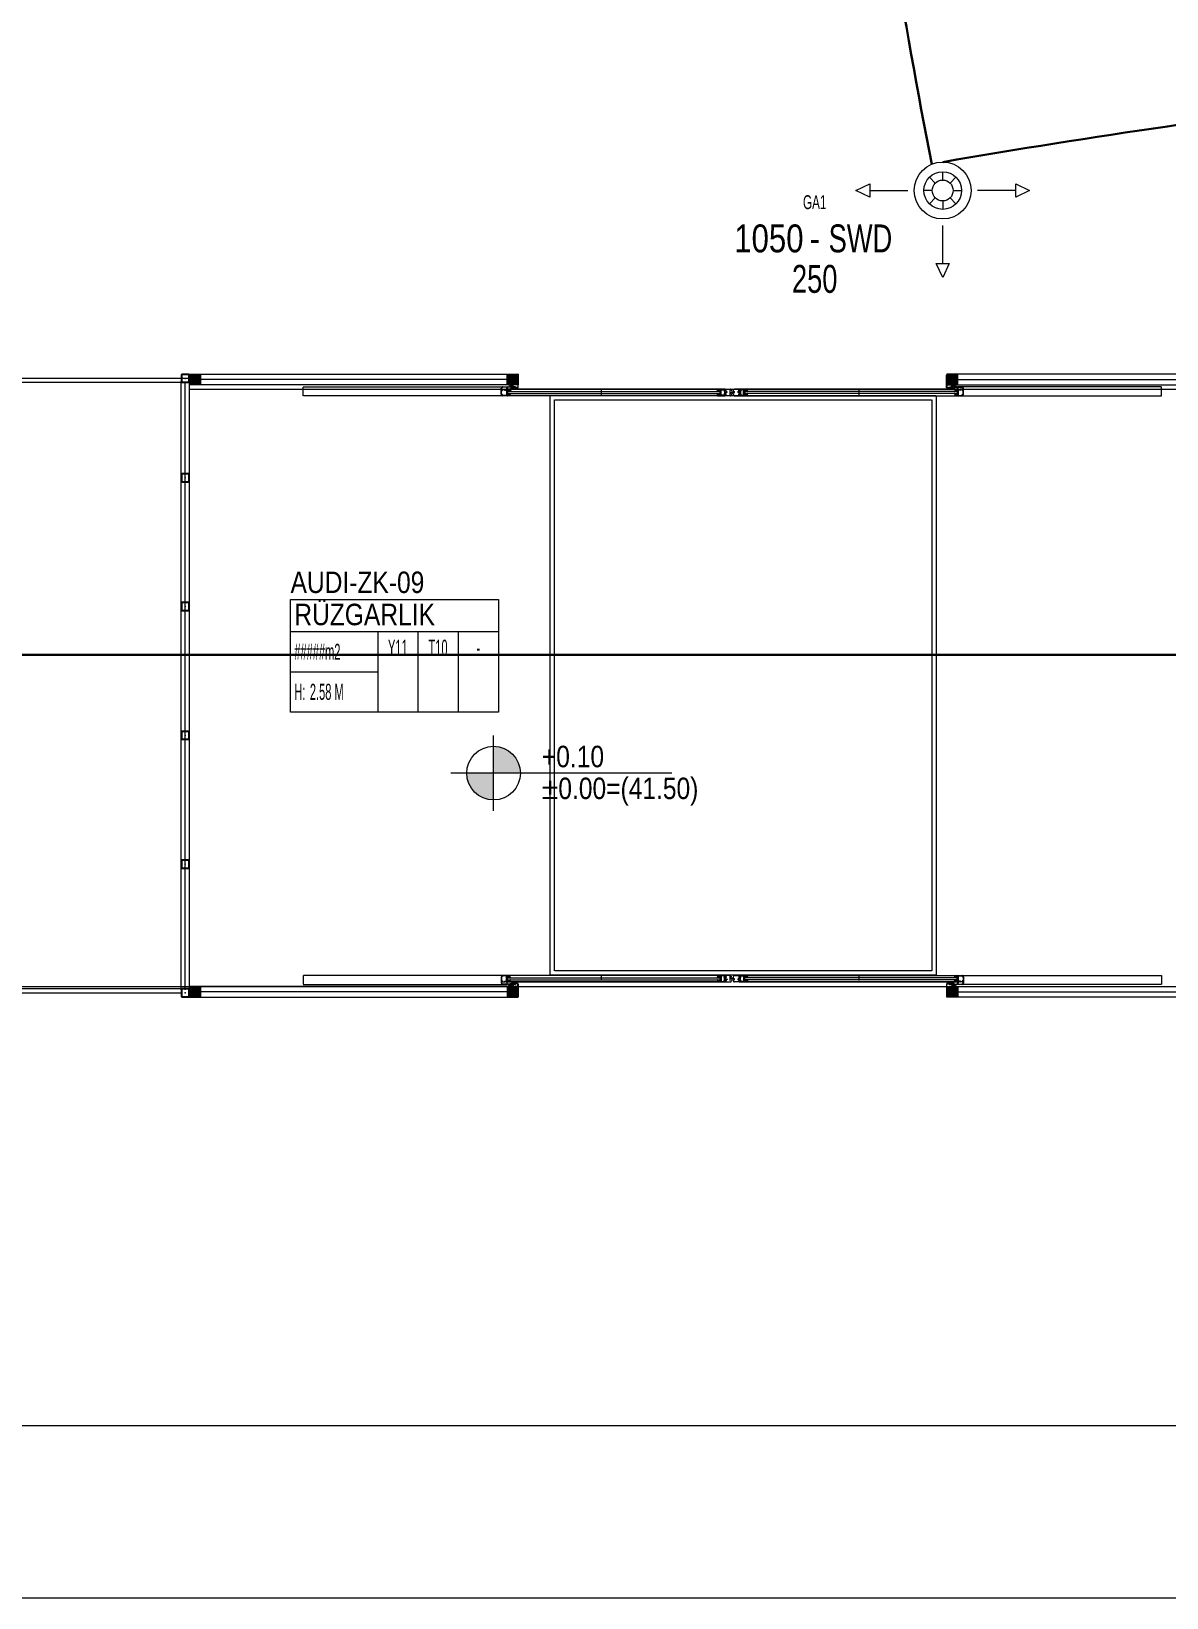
# Model space of a CAD drawing. Extents: x -1457 to 23780, y -2071 to 4205.
# Drawn here: x 3381 to 3910, y 0 to 730 of the extents above; entities that cross this region are included whole.
import ezdxf
from ezdxf.enums import TextEntityAlignment as Align

# ---------------------------------------------------------------- set-up
doc = ezdxf.new("R2010")
doc.units = 0
doc.header["$MEASUREMENT"] = 0
doc.linetypes.add('HIDDEN', pattern=[0.375, 0.25, -0.125])
doc.layers.get('0').update_dxf_attribs({"color": 9, "lineweight": 9})
for name, color, linetype, lineweight in [('-M-HV-MNF-KOD', 241, 'Continuous', 9), ('-M-HV-MNF-OLCU', 241, 'Continuous', 9), ('-M-HVAC-S-MNFTXT', 61, 'Continuous', 9), ('06D', 9, 'Continuous', 9), ('10', 9, 'Continuous', 9), ('15', 9, 'Continuous', 9), ('21', 9, 'Continuous', 9), ('32', 9, 'Continuous', 9), ('40A', 9, 'Continuous', 9), ('E-KABLO', 7, 'Continuous', 30), ('M-TEFRIS2-015', 129, 'Continuous', 9)]:
    doc.layers.add(name, color=color, linetype=linetype, lineweight=lineweight)
doc.layers.add('-M-HV-MNF-TIP', color=168, linetype='Continuous', lineweight=9, plot=False)
doc.styles.add('Arial', font='arial.ttf', dxfattribs={"height": 2.5})
doc.styles.add('DEBI-BLOCK', font='arial.ttf', dxfattribs={"width": 0.8})
doc.styles.add('MuuM_TEXT-STANDART', font='ARIALN.TTF')

# ---------------------------------------------------------------- blocks, each defined once
blk = doc.blocks.new('0_elevationtarget-p')
h = blk.add_hatch(color=256)
h.paths.add_polyline_path([(2.5, 0, 0.414214), (0, 2.5), (0, 0)])
h.paths.add_polyline_path([(0, 0), (-2.5, 0, 0.414214), (0, -2.5)])
blk.add_line((0, -3.5), (0, 3.5))
blk.add_lwpolyline([(16.6, 0), (-4, 0)])
blk.add_circle((0, 0), 2.5)
at = {"style": 'Arial'}
blk.add_attdef('BITMISKOT', text='', height=2, dxfattribs=at).set_placement((4.5, 0), align=Align.BOTTOM_LEFT)
blk.add_attdef('KABAKOT', text='', height=2, dxfattribs=at).set_placement((4.5, -0.59), align=Align.TOP_LEFT)
blk = doc.blocks.new('0_roomno2-flat-3')
at = {"layer": '21'}
blk.add_lwpolyline([(96.88, -52.5), (0, -52.5), (0, 0), (96.88, 0)], close=True, dxfattribs=at)
for points in [[(0, -15), (96.88, -15)], [(40.62, -15), (40.62, -52.5)], [(59.38, -15), (59.38, -52.5)], [(78.12, -15), (78.12, -52.5)], [(0, -33.75), (40.62, -33.75)]]:
    blk.add_lwpolyline(points, dxfattribs=at)
at = {"layer": '21', "style": 'MuuM_TEXT-STANDART', "width": 0.6}
blk.add_text('H:', height=7.5, dxfattribs=at).set_placement((1.75, -43.04), align=Align.MIDDLE_LEFT)
at = {"layer": '21', "style": 'Arial'}
blk.add_attdef('ODANO', (0, 5.85), '', height=10, dxfattribs=at)
blk.add_attdef('MEKANADI', text='', height=10, dxfattribs=at).set_placement((1.75, -15), align=Align.BOTTOM_LEFT)
at = {"layer": '21', "style": 'MuuM_TEXT-STANDART', "width": 0.6}
for tag, p in [('M2', (1.75, -24.38)), ('TEMIZTAVANYUKSEKLIGI', (9, -43.04))]:
    blk.add_attdef(tag, text='', height=7.5, dxfattribs=at).set_placement(p, align=Align.MIDDLE_LEFT)
for tag, p in [('YER01', (50, -22.5)), ('TAVAN01', (68.75, -22.5)), ('DUVAR01', (87.5, -22.5)), ('YER02', (50, -33.75)), ('TAVAN02', (68.75, -33.75)), ('DUVAR02', (87.5, -33.75)), ('YER03', (50, -45)), ('TAVAN03', (68.75, -45)), ('DUVAR03', (87.5, -45))]:
    blk.add_attdef(tag, text='', height=7.5, dxfattribs=at).set_placement(p, align=Align.MIDDLE_CENTER)
blk = doc.blocks.new('prf-10x10')
blk.add_lwpolyline([(-5, -5), (5, -5), (5, 5), (-5, 5)], close=True)
at = {"color": 255}
blk.add_solid([(-5, -5), (5, -5), (-5, 5), (5, 5)], dxfattribs=at)
at = {"layer": '10'}
blk.add_point((0, 0), dxfattribs=at)
blk = doc.blocks.new('*U50')
at = {"layer": '06D'}
blk.add_lwpolyline([(5, 0), (153.08, 0), (153.08, 5), (5, 5)], close=True, dxfattribs=at)
at = {"layer": '15'}
blk.add_lwpolyline([(153.08, 2.5), (5, 2.5)], dxfattribs=at)
at = {"layer": '10', "xscale": 0.5, "yscale": 0.5, "rotation": 270}
for p in [(2.5, 2.5), (150.58, 2.5)]:
    blk.add_blockref('prf-10x10', p, dxfattribs=at)
blk = doc.blocks.new('*U51')
at = {"layer": '06D'}
blk.add_lwpolyline([(5, 0), (153, 0), (153, 5), (5, 5)], close=True, dxfattribs=at)
at = {"layer": '15'}
blk.add_lwpolyline([(153, 2.5), (5, 2.5)], dxfattribs=at)
at = {"layer": '10', "xscale": 0.5, "yscale": 0.5, "rotation": 270}
for p in [(2.5, 2.5), (150.5, 2.5)]:
    blk.add_blockref('prf-10x10', p, dxfattribs=at)
blk = doc.blocks.new('HHIMA10-IZQUIERDA$0$JUHI08')
blk.add_lwpolyline([(27, 9.7, -0.414214), (26.8, 9.5), (26, 9.5), (26, 8.5), (27, 8.5), (26, 6), (26, 0), (23.5, -2.5), (22, -2.5), (21.5, -3), (21, -2.5), (20.5, -2.5), (20, -3), (19.5, -2.5), (19, -2.5), (18.5, -3), (18, -2.5), (17.5, -2.5), (17, -3), (16.5, -2.5), (14.3, -2.5, -0.377964), (11.7, -2.5), (7.5, -2.5), (7, -3), (6.5, -2.5), (2.5, -2.5), (0, 0), (0, 6), (-1, 8.5), (0, 8.5), (0, 9.5), (-0.8, 9.5, -0.414214), (-1, 9.7), (-1, 9.9, -0.339454), (0.1, 11.4), (7.1, 13.5, -1), (7.5, 12.1), (7.1, 12, 0.330788), (5, 9.2), (5, 7.5), (6.9, 5.6, -1), (6.2, 5), (5, 6.2), (5, 3.5), (6.9, 1.6, -1), (6.2, 1), (5, 2.2), (5, -1), (11.7, -1, 0.377964), (14.3, -1), (21, -1), (21, 2.2), (19.8, 1, -1), (19.1, 1.6), (21, 3.5), (21, 6.2), (19.8, 5, -1), (19.1, 5.6), (21, 7.5), (21, 9.2, 0.330788), (18.9, 12), (18.5, 12.1, -1), (18.9, 13.5), (25.9, 11.4, -0.339454), (27, 9.9)], format="xyb", close=True)
for points in [[(3.5, 8), (3.5, 11), (1.5, 10.5), (1.5, 8)], [(3.5, 3.8), (3.5, 6.8), (1.5, 6.8), (1.5, 3.8)], [(2.5, -0.5), (3.5, -0.5), (3.5, 2.5), (1.5, 2.5), (1.5, 0.5)], [(22.5, 11), (22.5, 8), (24.5, 8), (24.5, 10.5)], [(22.5, 6.8), (22.5, 3.8), (24.5, 3.8), (24.5, 6.8)], [(24.5, 0.5), (23.5, -0.5), (22.5, -0.5), (22.5, 2.5), (24.5, 2.5)]]:
    blk.add_lwpolyline(points, close=True)
blk = doc.blocks.new('Prf-40x40')
for points in [[(1.5, -2), (-1.5, -2, -0.414214), (-2, -1.5), (-2, 1.5, -0.414214), (-1.5, 2), (1.5, 2, -0.414214), (2, 1.5), (2, -1.5, -0.414214)], [(1.5, -1.7), (-1.5, -1.7, -0.414214), (-1.7, -1.5), (-1.7, 1.5, -0.414214), (-1.5, 1.7), (1.5, 1.7, -0.414214), (1.7, 1.5), (1.7, -1.5, -0.414214)]]:
    blk.add_lwpolyline(points, format="xyb", close=True)
blk.add_point((0, 0))
blk = doc.blocks.new('2D-NZ1-265')
for p, q in [((0, 4.87), (0, 8.77)), ((-3.44, 3.44), (-6.2, 6.2)), ((3.44, 3.44), (6.2, 6.2)), ((-4.87, 0), (-8.77, 0)), ((-3.44, -3.44), (-6.2, -6.2)), ((0, -4.87), (0, -8.77)), ((3.44, -3.44), (6.2, -6.2)), ((4.87, 0), (8.77, 0))]:
    blk.add_line(p, q)
for points in [[(-0.01, 34.02), (-3.08, 34.02), (0, 40.49), (3.08, 34.02), (0, 34.02), (0, 16.25)], [(-34.02, -0.01), (-34.02, -3.08), (-40.49, 0), (-34.02, 3.08), (-34.02, 0), (-16.25, 0)], [(0.01, -34.02), (3.08, -34.02), (0, -40.49), (-3.08, -34.02), (0, -34.02), (0, -16.25)]]:
    blk.add_lwpolyline(points)
for radius in [13.25, 8.77, 4.87]:
    blk.add_circle((0, 0), radius)
at = {"layer": '-M-HV-MNF-TIP', "style": 'DEBI-BLOCK', "width": 0.8, "flags": 9}
for tag, p in [('X', (-3.36, -0.2)), ('Y', (-0.75, -0.2)), ('BLNAME', (-0.58, 1.16)), ('Z', (2.04, -0.2)), ('DEBI', (-3.36, -1.7))]:
    blk.add_attdef(tag, p, '', height=1, dxfattribs=at)
blk.add_attdef('KOT', text='', height=1, dxfattribs=at).set_placement((-0.81, 1.16), align=Align.RIGHT)
blk = doc.blocks.new('DEBI110')
at = {"layer": '-M-HV-MNF-KOD', "style": 'Arial', "width": 0.8, "flags": 9}
blk.add_attdef('ID', text='', height=0.3, dxfattribs=at).set_placement((0, 0), align=Align.MIDDLE)
at = {"layer": '-M-HV-MNF-KOD', "color": 241, "style": 'Arial', "width": 0.8, "flags": 9}
blk.add_attdef('KOD', text='', height=1, dxfattribs=at).set_placement((-1.249, -2.817), align=Align.TOP_LEFT)
at = {"layer": '-M-HV-MNF-OLCU', "color": 241, "style": 'Arial', "width": 0.7, "flags": 8}
blk.add_attdef('OLCU', text='', height=1, dxfattribs=at).set_placement((0, -1.751), align=Align.TOP_CENTER)
at = {"layer": '-M-HV-MNF-OLCU', "color": 85, "style": 'Arial', "width": 0.7, "flags": 8}
blk.add_attdef('TEKRAR', text='', height=1, dxfattribs=at).set_placement((0, -2.911), align=Align.TOP_CENTER)
at = {"layer": '-M-HV-MNF-TIP', "style": 'DEBI-BLOCK', "width": 0.6, "flags": 8}
blk.add_attdef('GRUP', text='', height=0.5, dxfattribs=at).set_placement((0, 0.098), align=Align.BOTTOM_CENTER)
at = {"style": 'Arial', "width": 0.8, "flags": 8}
blk.add_attdef('DEBI', text='', height=1, dxfattribs=at).set_placement((-0.4, -0.3), align=Align.TOP_RIGHT)
blk.add_attdef('DUM', text='', height=1, dxfattribs=at).set_placement((0, -0.3), align=Align.TOP_CENTER)
at = {"style": 'Arial', "width": 0.7, "flags": 8}
blk.add_attdef('TIP', text='', height=1, dxfattribs=at).set_placement((0.5, -0.3), align=Align.TOP_LEFT)

msp = doc.modelspace()

# ---------------------------------------------------------------- linework, layer by layer
at = {"layer": '40A'}
for points in [[(5945, 4205), (0, 4205), (0, 0), (5945, 0)], [(5405.06, 80), (80, 80), (80, 4125), (5405.06, 4125)]]:
    msp.add_lwpolyline(points, close=True, dxfattribs=at)
at = {"layer": 'E-KABLO', "color": 6}
msp.add_line((3267.4, 439.24), (4076.82, 439.24), dxfattribs=at)
for centre, radius, start, end in [((7697.71, 1420.36), 3969.35, 184.92261, 190.93026), ((4465.42, -3149.54), 3874.9, 93.53124, 99.80557)]:
    msp.add_arc(centre, radius, start, end, dxfattribs=at)
at = {"layer": 'M-TEFRIS2-015', "linetype": 'HIDDEN', "lineweight": 0}
for p, q in [((3454.5, 562.89), (3960.41, 562.89)), ((3602.7, 561.92), (3602.7, 560.92)), ((3602.7, 561.92), (3701.72, 561.92)), ((3700.61, 562.9), (3602.94, 562.9)), ((3605.65, 563.67), (3605.54, 563.05)), ((3605.96, 563.05), (3605.87, 563.67)), ((3646.52, 560), (3646.52, 563)), ((3701.72, 561.92), (3701.72, 560.92)), ((3706.52, 560), (3706.52, 563)), ((3713.28, 561.92), (3713.28, 560.92)), ((3812.3, 561.92), (3713.28, 561.92)), ((3714.39, 562.9), (3812.06, 562.9)), ((3766.52, 560), (3766.52, 563)), ((3809.04, 563.05), (3809.13, 563.67)), ((3809.35, 563.67), (3809.46, 563.05)), ((3812.3, 561.92), (3812.3, 560.92)), ((3602.7, 560.92), (3701.72, 560.92)), ((3700.61, 559.9), (3603.79, 559.9)), ((3812.3, 560.92), (3713.28, 560.92)), ((3714.39, 559.9), (3811.21, 559.9)), ((1719.56, 284.7), (4822.79, 284.7)), ((3602.7, 287.78), (3602.7, 288.78)), ((3602.7, 288.78), (3701.72, 288.78)), ((3602.7, 287.78), (3701.72, 287.78)), ((3700.61, 286.8), (3602.94, 286.8)), ((3700.61, 289.8), (3603.79, 289.8)), ((3605.65, 286.03), (3605.54, 286.65)), ((3605.96, 286.65), (3605.87, 286.03)), ((3646.52, 287.44), (3646.52, 290)), ((3701.72, 287.78), (3701.72, 288.78)), ((3706.52, 287.44), (3706.52, 290)), ((3713.28, 287.78), (3713.28, 288.78)), ((3812.3, 288.78), (3713.28, 288.78)), ((3812.3, 287.78), (3713.28, 287.78)), ((3714.39, 289.8), (3811.21, 289.8)), ((3714.39, 286.8), (3812.06, 286.8)), ((3766.52, 287.44), (3766.52, 290)), ((3809.04, 286.65), (3809.13, 286.03)), ((3809.35, 286.03), (3809.46, 286.65)), ((3812.3, 287.78), (3812.3, 288.78))]:
    msp.add_line(p, q, dxfattribs=at)
at = {"layer": 'M-TEFRIS2-015', "linetype": 'HIDDEN', "lineweight": 0, "const_width": 0.04}
msp.add_lwpolyline([(3364.5, 343), (3319.5, 343), (3319.5, 279.7), (3454.5, 279.7), (3454.5, 570), (3319.5, 570), (3319.5, 570), (3319.5, 427), (3319.5, 427), (3364.5, 427)], close=True, dxfattribs=at)
at = {"layer": 'M-TEFRIS2-015', "linetype": 'HIDDEN', "lineweight": 0, "flags": 128}
for points in [[(3605.95, 563.65), (3605.95, 563.5), (3607.4, 563.5, 0.414214), (3607.7, 563.8), (3607.7, 564.7), (3607.65, 564.75), (3607.7, 564.8), (3607.7, 567.65), (3607.65, 567.7), (3607.7, 567.75), (3607.7, 569.5), (3607.62, 569.83, 0.344151), (3607.52, 569.9), (3607.5, 569.9), (3607.5, 563.8, -0.414214), (3607.4, 563.7), (3606.4, 563.7), (3606.4, 563.9, 0.414214), (3606.3, 564), (3605.3, 564), (3605.3, 565), (3605.1, 565), (3605.1, 564.9), (3603.4, 564.9), (3603.4, 565), (3603.2, 565), (3603.2, 564.7), (3603.65, 564.7), (3603.7, 564.75), (3603.75, 564.7), (3605.1, 564.7), (3605.1, 563.65), (3604.2, 563.65), (3604.2, 563.5), (3605.55, 563.5), (3605.55, 563.65), (3605.3, 563.65), (3605.3, 563.78), (3606.2, 563.78), (3606.2, 563.65)], [(3809.05, 563.65), (3809.05, 563.5), (3807.6, 563.5, -0.414214), (3807.3, 563.8), (3807.3, 564.7), (3807.35, 564.75), (3807.3, 564.8), (3807.3, 567.65), (3807.35, 567.7), (3807.3, 567.75), (3807.3, 569.5), (3807.38, 569.83, -0.344151), (3807.48, 569.9), (3807.5, 569.9), (3807.5, 563.8, 0.414214), (3807.6, 563.7), (3808.6, 563.7), (3808.6, 563.9, -0.414214), (3808.7, 564), (3809.7, 564), (3809.7, 565), (3809.9, 565), (3809.9, 564.9), (3811.6, 564.9), (3811.6, 565), (3811.8, 565), (3811.8, 564.7), (3811.35, 564.7), (3811.3, 564.75), (3811.25, 564.7), (3809.9, 564.7), (3809.9, 563.65), (3810.8, 563.65), (3810.8, 563.5), (3809.45, 563.5), (3809.45, 563.65), (3809.7, 563.65), (3809.7, 563.78), (3808.8, 563.78), (3808.8, 563.65)]]:
    msp.add_lwpolyline(points, format="xyb", close=True, dxfattribs=at)
at = {"layer": 'M-TEFRIS2-015', "linetype": 'HIDDEN', "lineweight": 0}
for points in [[(3454.2, 568), (3319.8, 568)], [(3451, 566), (3323, 566)], [(3450.5, 283.2), (3450.5, 566.5)], [(3452.5, 283.2), (3452.5, 566.5)], [(3454.5, 283.2), (3454.5, 566.5)], [(3600.39, 559.9), (3507.5, 559.9), (3507.5, 564), (3600.39, 564)], [(3814.61, 559.9), (3907.5, 559.9), (3907.5, 564), (3814.61, 564)], [(3600.39, 289.8), (3507.5, 289.8), (3507.5, 285.7), (3600.39, 285.7)], [(3814.61, 289.8), (3907.5, 289.8), (3907.5, 285.7), (3814.61, 285.7)], [(3323, 283.7), (3451, 283.7)], [(3323.5, 281.7), (3451, 281.7)]]:
    msp.add_lwpolyline(points, dxfattribs=at)
for points in [[(3603.79, 560.1), (3603.79, 559.9), (3600.39, 559.9, -0.414214), (3599.79, 560.5), (3599.79, 561.35), (3599.84, 561.4), (3599.79, 561.45), (3599.79, 562.45), (3599.84, 562.5), (3599.79, 562.55), (3599.79, 563.4, -0.414214), (3600.39, 564), (3602.31, 564, -1), (3602.31, 563.85), (3600.39, 563.85, 0.085164), (3600.24, 563.83), (3600.24, 563.6, -1), (3600.14, 563.6), (3600.14, 563.73, 0.63755), (3600.1, 563.75, 0.221337), (3599.94, 563.4), (3599.94, 563, 1), (3600.14, 563), (3600.14, 563.05, -1), (3600.24, 563.05), (3600.24, 563, 0.414214), (3600.34, 562.9), (3601.54, 562.9, -1), (3601.54, 562.8), (3601.44, 562.8, 1), (3601.44, 562.7), (3601.78, 562.7), (3601.81, 562.67), (3601.84, 562.7), (3602.19, 562.7, 1), (3602.19, 562.8), (3602.09, 562.8, -1), (3602.09, 562.9), (3603.79, 562.9), (3603.79, 562.7, -0.414214), (3603.69, 562.6), (3603.59, 562.6), (3603.59, 562.7, 0.414214), (3603.54, 562.75), (3603.09, 562.75), (3603.09, 562.7, -0.414214), (3602.99, 562.6), (3602.89, 562.6), (3602.89, 562.7, 0.414214), (3602.84, 562.75), (3602.44, 562.75, 0.414214), (3602.39, 562.7), (3602.39, 560.1, 0.414214), (3602.44, 560.05), (3602.84, 560.05, 0.414214), (3602.89, 560.1), (3602.89, 560.2), (3602.99, 560.2, -0.414214), (3603.09, 560.1), (3603.09, 560.05), (3603.54, 560.05, 0.414214), (3603.59, 560.1), (3603.59, 560.2), (3603.69, 560.2, -0.414214)], [(3600.06, 560.19, -0.196262), (3599.94, 560.5), (3599.94, 562.65, -0.414214), (3600.04, 562.75), (3600.14, 562.75, -0.414214), (3600.24, 562.65), (3600.24, 562.4), (3600.39, 562.4), (3600.39, 562.65, -0.414214), (3600.49, 562.75), (3601.19, 562.75, -0.414214), (3601.24, 562.7), (3601.24, 562.6, 0.414214), (3601.29, 562.55), (3602.14, 562.55, -0.414214), (3602.24, 562.45), (3602.24, 560.15, -0.414214), (3602.14, 560.05), (3600.49, 560.05, -0.414214), (3600.39, 560.15), (3600.39, 560.4), (3600.24, 560.4), (3600.24, 560.26, -0.671875)], [(3602.89, 563.99), (3604.81, 563.99, -1), (3604.81, 563.84), (3602.89, 563.84), (3602.74, 563.81), (3602.74, 563.59, -1), (3602.64, 563.59), (3602.64, 563.71, 0.63755), (3602.6, 563.73), (3602.44, 563.39), (3602.44, 562.99, 1), (3602.64, 562.99), (3602.64, 563.04, -1), (3602.74, 563.04), (3602.74, 562.99, 0.414214), (3602.84, 562.89), (3604.04, 562.89, -1), (3604.04, 562.79), (3603.94, 562.79, 1), (3603.94, 562.69), (3604.28, 562.69), (3604.31, 562.66), (3604.34, 562.69), (3604.69, 562.69, 1), (3604.69, 562.79), (3604.59, 562.79, -1), (3604.59, 562.89), (3706.52, 562.89, -0.365977), (3707.11, 562.39), (3707.04, 562.39), (3707.04, 562), (3707.5, 561.65), (3707.5, 561.6), (3707.48, 561.56), (3707.42, 561.51, -0.068877), (3706.96, 561.38, -0.025103), (3706.68, 561.35, 0.44249), (3706.58, 561.17), (3706.59, 561.11), (3706.74, 560.92), (3706.95, 560.82), (3707.08, 560.8), (3707.08, 560.64), (3707.04, 560.42), (3707.04, 560.39), (3707.11, 560.39, -0.365977), (3706.52, 559.89), (3602.89, 559.89, -0.414214), (3602.29, 560.49), (3602.29, 561.34), (3602.34, 561.39), (3602.29, 561.44), (3602.29, 562.44), (3602.34, 562.49), (3602.29, 562.54), (3602.29, 563.39, -0.414214), (3602.89, 563.99)], [(3701.96, 560.05), (3701.56, 560.05, -0.414214), (3701.51, 560.1), (3701.51, 560.2), (3701.41, 560.2, 0.414214), (3701.31, 560.1), (3701.31, 560.05), (3700.86, 560.05, -0.414214), (3700.81, 560.1), (3700.81, 560.2), (3700.71, 560.2, 0.414214), (3700.61, 560.1), (3700.61, 559.9), (3704.02, 559.9, 0.365977), (3704.61, 560.4), (3704.21, 560.4), (3704.21, 560.68, 0.414214), (3704.16, 560.73), (3704.11, 560.73, 0.414214), (3704.06, 560.68), (3704.06, 560.55), (3703.76, 560.55), (3703.76, 560.85, 0.414214), (3703.71, 560.9), (3703.66, 560.9, 0.414214), (3703.61, 560.85), (3703.61, 560.71), (3703.64, 560.68), (3703.61, 560.65), (3703.61, 560.5, 0.414214), (3703.71, 560.4), (3704.01, 560.4, -0.414214), (3704.06, 560.35, 0.414214), (3704.16, 560.25), (3704.2, 560.25, -0.760399), (3704.23, 560.16, -0.136106), (3704.02, 560.1), (3702.36, 560.1, -0.414214), (3702.26, 560.2), (3702.26, 562.6, -0.414214), (3702.36, 562.7), (3704.02, 562.7, -0.136106), (3704.23, 562.64, -0.760399), (3704.2, 562.55), (3704.16, 562.55, 0.414214), (3704.06, 562.45, -0.414214), (3704.01, 562.4), (3703.71, 562.4, 0.414214), (3703.61, 562.3), (3703.61, 561.95, 0.414214), (3703.66, 561.9), (3703.71, 561.9, 0.414214), (3703.76, 561.95), (3703.76, 562.25), (3704.06, 562.25), (3704.06, 562.13, 0.414214), (3704.11, 562.08), (3704.16, 562.08, 0.414214), (3704.21, 562.13), (3704.21, 562.4), (3704.61, 562.4, 0.365977), (3704.02, 562.9), (3700.61, 562.9), (3700.61, 562.7, 0.414214), (3700.71, 562.6), (3700.81, 562.6), (3700.81, 562.7, -0.414214), (3700.86, 562.75), (3701.31, 562.75), (3701.31, 562.7, 0.414214), (3701.41, 562.6), (3701.51, 562.6), (3701.51, 562.7, -0.414214), (3701.56, 562.75), (3701.96, 562.75, -0.414214), (3702.01, 562.7), (3702.01, 560.1, -0.414214)], [(3708.48, 562.89, 0.365977), (3707.89, 562.39), (3707.96, 562.36), (3707.92, 562.14), (3707.92, 561.98), (3708.2, 561.9), (3708.26, 561.86), (3708.41, 561.67, -0.207783), (3708.38, 561.45, -0.31764), (3708.32, 561.43), (3708.04, 561.4), (3707.72, 561.32), (3707.58, 561.26), (3707.52, 561.22), (3707.5, 561.18), (3707.5, 561.13), (3707.96, 560.77), (3707.96, 560.42), (3707.89, 560.39, 0.365977), (3708.48, 559.89), (3812.11, 559.89, 0.414214), (3812.71, 560.49), (3812.71, 561.34), (3812.66, 561.39), (3812.71, 561.44), (3812.71, 562.44), (3812.66, 562.49), (3812.71, 562.54), (3812.71, 563.39, 0.414214), (3812.11, 563.99), (3810.19, 563.99, 1), (3810.19, 563.84), (3812.11, 563.84), (3812.26, 563.81), (3812.26, 563.59, 1), (3812.36, 563.59), (3812.36, 563.71, -0.63755), (3812.4, 563.73, -0.465478), (3812.4, 563.73, -0.221337), (3812.56, 563.39), (3812.56, 562.99, -1), (3812.36, 562.99), (3812.36, 563.04, 1), (3812.26, 563.04), (3812.26, 562.99, -0.414214), (3812.16, 562.89), (3708.48, 562.89)], [(3713.04, 560.05), (3713.44, 560.05, 0.414214), (3713.49, 560.1), (3713.49, 560.2), (3713.59, 560.2, -0.414214), (3713.69, 560.1), (3713.69, 560.05), (3714.14, 560.05, 0.414214), (3714.19, 560.1), (3714.19, 560.2), (3714.29, 560.2, -0.414214), (3714.39, 560.1), (3714.39, 559.9), (3710.98, 559.9, -0.365977), (3710.39, 560.4), (3710.79, 560.4), (3710.79, 560.68, -0.414214), (3710.84, 560.73), (3710.89, 560.73, -0.414214), (3710.94, 560.68), (3710.94, 560.55), (3711.24, 560.55), (3711.24, 560.85, -0.414214), (3711.29, 560.9), (3711.34, 560.9, -0.414214), (3711.39, 560.85), (3711.39, 560.71), (3711.36, 560.68), (3711.39, 560.65), (3711.39, 560.5, -0.414214), (3711.29, 560.4), (3710.99, 560.4, 0.414214), (3710.94, 560.35, -0.414214), (3710.84, 560.25), (3710.8, 560.25, 0.760399), (3710.77, 560.16, 0.136106), (3710.98, 560.1), (3712.64, 560.1, 0.414214), (3712.74, 560.2), (3712.74, 562.6, 0.414214), (3712.64, 562.7), (3710.98, 562.7, 0.136106), (3710.77, 562.64, 0.760399), (3710.8, 562.55), (3710.84, 562.55, -0.414214), (3710.94, 562.45, 0.414214), (3710.99, 562.4), (3711.29, 562.4, -0.414214), (3711.39, 562.3), (3711.39, 561.95, -0.414214), (3711.34, 561.9), (3711.29, 561.9, -0.414214), (3711.24, 561.95), (3711.24, 562.25), (3710.94, 562.25), (3710.94, 562.13, -0.414214), (3710.89, 562.08), (3710.84, 562.08, -0.414214), (3710.79, 562.13), (3710.79, 562.4), (3710.39, 562.4, -0.365977), (3710.98, 562.9), (3714.39, 562.9), (3714.39, 562.7, -0.414214), (3714.29, 562.6), (3714.19, 562.6), (3714.19, 562.7, 0.414214), (3714.14, 562.75), (3713.69, 562.75), (3713.69, 562.7, -0.414214), (3713.59, 562.6), (3713.49, 562.6), (3713.49, 562.7, 0.414214), (3713.44, 562.75), (3713.04, 562.75, 0.414214), (3712.99, 562.7), (3712.99, 560.1, 0.414214)], [(3811.21, 560.1), (3811.21, 559.9), (3814.61, 559.9, 0.414214), (3815.21, 560.5), (3815.21, 561.35), (3815.16, 561.4), (3815.21, 561.45), (3815.21, 562.45), (3815.16, 562.5), (3815.21, 562.55), (3815.21, 563.4, 0.414214), (3814.61, 564), (3812.69, 564, 1), (3812.69, 563.85), (3814.61, 563.85, -0.085164), (3814.76, 563.83), (3814.76, 563.6, 1), (3814.86, 563.6), (3814.86, 563.73, -0.63755), (3814.9, 563.75, -0.221337), (3815.06, 563.4), (3815.06, 563, -1), (3814.86, 563), (3814.86, 563.05, 1), (3814.76, 563.05), (3814.76, 563, -0.414214), (3814.66, 562.9), (3813.46, 562.9, 1), (3813.46, 562.8), (3813.56, 562.8, -1), (3813.56, 562.7), (3813.22, 562.7), (3813.19, 562.67), (3813.16, 562.7), (3812.81, 562.7, -1), (3812.81, 562.8), (3812.91, 562.8, 1), (3812.91, 562.9), (3811.21, 562.9), (3811.21, 562.7, 0.414214), (3811.31, 562.6), (3811.41, 562.6), (3811.41, 562.7, -0.414214), (3811.46, 562.75), (3811.91, 562.75), (3811.91, 562.7, 0.414214), (3812.01, 562.6), (3812.11, 562.6), (3812.11, 562.7, -0.414214), (3812.16, 562.75), (3812.56, 562.75, -0.414214), (3812.61, 562.7), (3812.61, 560.1, -0.414214), (3812.56, 560.05), (3812.16, 560.05, -0.414214), (3812.11, 560.1), (3812.11, 560.2), (3812.01, 560.2, 0.414214), (3811.91, 560.1), (3811.91, 560.05), (3811.46, 560.05, -0.414214), (3811.41, 560.1), (3811.41, 560.2), (3811.31, 560.2, 0.414214)], [(3814.94, 560.19, 0.196262), (3815.06, 560.5), (3815.06, 562.65, 0.414214), (3814.96, 562.75), (3814.86, 562.75, 0.414214), (3814.76, 562.65), (3814.76, 562.4), (3814.61, 562.4), (3814.61, 562.65, 0.414214), (3814.51, 562.75), (3813.81, 562.75, 0.414214), (3813.76, 562.7), (3813.76, 562.6, -0.414214), (3813.71, 562.55), (3812.86, 562.55, 0.414214), (3812.76, 562.45), (3812.76, 560.15, 0.414214), (3812.86, 560.05), (3814.51, 560.05, 0.414214), (3814.61, 560.15), (3814.61, 560.4), (3814.76, 560.4), (3814.76, 560.26, 0.671875)], [(3603.79, 289.6), (3603.79, 289.8), (3600.39, 289.8, 0.414214), (3599.79, 289.2), (3599.79, 288.35), (3599.84, 288.3), (3599.79, 288.25), (3599.79, 287.25), (3599.84, 287.2), (3599.79, 287.15), (3599.79, 286.3, 0.414214), (3600.39, 285.7), (3602.31, 285.7, 1), (3602.31, 285.85), (3600.39, 285.85, -0.085164), (3600.24, 285.87), (3600.24, 286.1, 1), (3600.14, 286.1), (3600.14, 285.97, -0.63755), (3600.1, 285.95, -0.221337), (3599.94, 286.3), (3599.94, 286.7, -1), (3600.14, 286.7), (3600.14, 286.65, 1), (3600.24, 286.65), (3600.24, 286.7, -0.414214), (3600.34, 286.8), (3601.54, 286.8, 1), (3601.54, 286.9), (3601.44, 286.9, -1), (3601.44, 287), (3601.78, 287), (3601.81, 287.03), (3601.84, 287), (3602.19, 287, -1), (3602.19, 286.9), (3602.09, 286.9, 1), (3602.09, 286.8), (3603.79, 286.8), (3603.79, 287, 0.414214), (3603.69, 287.1), (3603.59, 287.1), (3603.59, 287, -0.414214), (3603.54, 286.95), (3603.09, 286.95), (3603.09, 287, 0.414214), (3602.99, 287.1), (3602.89, 287.1), (3602.89, 287, -0.414214), (3602.84, 286.95), (3602.44, 286.95, -0.414214), (3602.39, 287), (3602.39, 289.6, -0.414214), (3602.44, 289.65), (3602.84, 289.65, -0.414214), (3602.89, 289.6), (3602.89, 289.5), (3602.99, 289.5, 0.414214), (3603.09, 289.6), (3603.09, 289.65), (3603.54, 289.65, -0.414214), (3603.59, 289.6), (3603.59, 289.5), (3603.69, 289.5, 0.414214)], [(3600.06, 289.51, 0.196262), (3599.94, 289.2), (3599.94, 287.05, 0.414214), (3600.04, 286.95), (3600.14, 286.95, 0.414214), (3600.24, 287.05), (3600.24, 287.3), (3600.39, 287.3), (3600.39, 287.05, 0.414214), (3600.49, 286.95), (3601.19, 286.95, 0.414214), (3601.24, 287), (3601.24, 287.1, -0.414214), (3601.29, 287.15), (3602.14, 287.15, 0.414214), (3602.24, 287.25), (3602.24, 289.55, 0.414214), (3602.14, 289.65), (3600.49, 289.65, 0.414214), (3600.39, 289.55), (3600.39, 289.3), (3600.24, 289.3), (3600.24, 289.44, 0.671875)], [(3602.89, 285.71), (3604.81, 285.71, 1), (3604.81, 285.86), (3602.89, 285.86), (3602.74, 285.89), (3602.74, 286.11, 1), (3602.64, 286.11), (3602.64, 285.99, -0.63755), (3602.6, 285.97), (3602.44, 286.31), (3602.44, 286.71, -1), (3602.64, 286.71), (3602.64, 286.66, 1), (3602.74, 286.66), (3602.74, 286.71, -0.414214), (3602.84, 286.81), (3604.04, 286.81, 1), (3604.04, 286.91), (3603.94, 286.91, -1), (3603.94, 287.01), (3604.28, 287.01), (3604.31, 287.04), (3604.34, 287.01), (3604.69, 287.01, -1), (3604.69, 286.91), (3604.59, 286.91, 1), (3604.59, 286.81), (3706.52, 286.81, 0.365977), (3707.11, 287.31), (3707.04, 287.31), (3707.04, 287.7), (3707.5, 288.05), (3707.5, 288.1), (3707.48, 288.14), (3707.42, 288.19, 0.068877), (3706.96, 288.32, 0.025103), (3706.68, 288.35, -0.44249), (3706.58, 288.53), (3706.59, 288.59), (3706.74, 288.78), (3706.95, 288.88), (3707.08, 288.9), (3707.08, 289.06), (3707.04, 289.28), (3707.04, 289.31), (3707.11, 289.31, 0.365977), (3706.52, 289.81), (3602.89, 289.81, 0.414214), (3602.29, 289.21), (3602.29, 288.36), (3602.34, 288.31), (3602.29, 288.26), (3602.29, 287.26), (3602.34, 287.21), (3602.29, 287.16), (3602.29, 286.31, 0.414214), (3602.89, 285.71)], [(3605.95, 286.05), (3605.95, 286.2), (3607.4, 286.2, -0.414214), (3607.7, 285.9), (3607.7, 285), (3607.65, 284.95), (3607.7, 284.9), (3607.7, 282.05), (3607.65, 282), (3607.7, 281.95), (3607.7, 280.2), (3607.62, 279.87, -0.344151), (3607.52, 279.8), (3607.5, 279.8), (3607.5, 285.9, 0.414214), (3607.4, 286), (3606.4, 286), (3606.4, 285.8, -0.414214), (3606.3, 285.7), (3605.3, 285.7), (3605.3, 284.7), (3605.1, 284.7), (3605.1, 284.8), (3603.4, 284.8), (3603.4, 284.7), (3603.2, 284.7), (3603.2, 285), (3603.65, 285), (3603.7, 284.95), (3603.75, 285), (3605.1, 285), (3605.1, 286.05), (3604.2, 286.05), (3604.2, 286.2), (3605.55, 286.2), (3605.55, 286.05), (3605.3, 286.05), (3605.3, 285.92), (3606.2, 285.92), (3606.2, 286.05)], [(3701.96, 289.65), (3701.56, 289.65, 0.414214), (3701.51, 289.6), (3701.51, 289.5), (3701.41, 289.5, -0.414214), (3701.31, 289.6), (3701.31, 289.65), (3700.86, 289.65, 0.414214), (3700.81, 289.6), (3700.81, 289.5), (3700.71, 289.5, -0.414214), (3700.61, 289.6), (3700.61, 289.8), (3704.02, 289.8, -0.365977), (3704.61, 289.3), (3704.21, 289.3), (3704.21, 289.02, -0.414214), (3704.16, 288.97), (3704.11, 288.97, -0.414214), (3704.06, 289.02), (3704.06, 289.15), (3703.76, 289.15), (3703.76, 288.85, -0.414214), (3703.71, 288.8), (3703.66, 288.8, -0.414214), (3703.61, 288.85), (3703.61, 288.99), (3703.64, 289.02), (3703.61, 289.05), (3703.61, 289.2, -0.414214), (3703.71, 289.3), (3704.01, 289.3, 0.414214), (3704.06, 289.35, -0.414214), (3704.16, 289.45), (3704.2, 289.45, 0.760399), (3704.23, 289.54, 0.136106), (3704.02, 289.6), (3702.36, 289.6, 0.414214), (3702.26, 289.5), (3702.26, 287.1, 0.414214), (3702.36, 287), (3704.02, 287, 0.136106), (3704.23, 287.06, 0.760399), (3704.2, 287.15), (3704.16, 287.15, -0.414214), (3704.06, 287.25, 0.414214), (3704.01, 287.3), (3703.71, 287.3, -0.414214), (3703.61, 287.4), (3703.61, 287.75, -0.414214), (3703.66, 287.8), (3703.71, 287.8, -0.414214), (3703.76, 287.75), (3703.76, 287.45), (3704.06, 287.45), (3704.06, 287.57, -0.414214), (3704.11, 287.62), (3704.16, 287.62, -0.414214), (3704.21, 287.57), (3704.21, 287.3), (3704.61, 287.3, -0.365977), (3704.02, 286.8), (3700.61, 286.8), (3700.61, 287, -0.414214), (3700.71, 287.1), (3700.81, 287.1), (3700.81, 287, 0.414214), (3700.86, 286.95), (3701.31, 286.95), (3701.31, 287, -0.414214), (3701.41, 287.1), (3701.51, 287.1), (3701.51, 287, 0.414214), (3701.56, 286.95), (3701.96, 286.95, 0.414214), (3702.01, 287), (3702.01, 289.6, 0.414214)], [(3708.48, 286.81, -0.365977), (3707.89, 287.31), (3707.96, 287.34), (3707.92, 287.56), (3707.92, 287.72), (3708.2, 287.8), (3708.26, 287.84), (3708.41, 288.03, 0.207783), (3708.38, 288.25, 0.31764), (3708.32, 288.27), (3708.04, 288.3), (3707.72, 288.38), (3707.58, 288.44), (3707.52, 288.48), (3707.5, 288.52), (3707.5, 288.57), (3707.96, 288.93), (3707.96, 289.28), (3707.89, 289.31, -0.365977), (3708.48, 289.81), (3812.11, 289.81, -0.414214), (3812.71, 289.21), (3812.71, 288.36), (3812.66, 288.31), (3812.71, 288.26), (3812.71, 287.26), (3812.66, 287.21), (3812.71, 287.16), (3812.71, 286.31, -0.414214), (3812.11, 285.71), (3810.19, 285.71, -1), (3810.19, 285.86), (3812.11, 285.86), (3812.26, 285.89), (3812.26, 286.11, -1), (3812.36, 286.11), (3812.36, 285.99, 0.63755), (3812.4, 285.97, 0.465478), (3812.4, 285.97, 0.221337), (3812.56, 286.31), (3812.56, 286.71, 1), (3812.36, 286.71), (3812.36, 286.66, -1), (3812.26, 286.66), (3812.26, 286.71, 0.414214), (3812.16, 286.81), (3708.48, 286.81)], [(3713.04, 289.65), (3713.44, 289.65, -0.414214), (3713.49, 289.6), (3713.49, 289.5), (3713.59, 289.5, 0.414214), (3713.69, 289.6), (3713.69, 289.65), (3714.14, 289.65, -0.414214), (3714.19, 289.6), (3714.19, 289.5), (3714.29, 289.5, 0.414214), (3714.39, 289.6), (3714.39, 289.8), (3710.98, 289.8, 0.365977), (3710.39, 289.3), (3710.79, 289.3), (3710.79, 289.02, 0.414214), (3710.84, 288.97), (3710.89, 288.97, 0.414214), (3710.94, 289.02), (3710.94, 289.15), (3711.24, 289.15), (3711.24, 288.85, 0.414214), (3711.29, 288.8), (3711.34, 288.8, 0.414214), (3711.39, 288.85), (3711.39, 288.99), (3711.36, 289.02), (3711.39, 289.05), (3711.39, 289.2, 0.414214), (3711.29, 289.3), (3710.99, 289.3, -0.414214), (3710.94, 289.35, 0.414214), (3710.84, 289.45), (3710.8, 289.45, -0.760399), (3710.77, 289.54, -0.136106), (3710.98, 289.6), (3712.64, 289.6, -0.414214), (3712.74, 289.5), (3712.74, 287.1, -0.414214), (3712.64, 287), (3710.98, 287, -0.136106), (3710.77, 287.06, -0.760399), (3710.8, 287.15), (3710.84, 287.15, 0.414214), (3710.94, 287.25, -0.414214), (3710.99, 287.3), (3711.29, 287.3, 0.414214), (3711.39, 287.4), (3711.39, 287.75, 0.414214), (3711.34, 287.8), (3711.29, 287.8, 0.414214), (3711.24, 287.75), (3711.24, 287.45), (3710.94, 287.45), (3710.94, 287.57, 0.414214), (3710.89, 287.62), (3710.84, 287.62, 0.414214), (3710.79, 287.57), (3710.79, 287.3), (3710.39, 287.3, 0.365977), (3710.98, 286.8), (3714.39, 286.8), (3714.39, 287, 0.414214), (3714.29, 287.1), (3714.19, 287.1), (3714.19, 287, -0.414214), (3714.14, 286.95), (3713.69, 286.95), (3713.69, 287, 0.414214), (3713.59, 287.1), (3713.49, 287.1), (3713.49, 287, -0.414214), (3713.44, 286.95), (3713.04, 286.95, -0.414214), (3712.99, 287), (3712.99, 289.6, -0.414214)], [(3809.05, 286.05), (3809.05, 286.2), (3807.6, 286.2, 0.414214), (3807.3, 285.9), (3807.3, 285), (3807.35, 284.95), (3807.3, 284.9), (3807.3, 282.05), (3807.35, 282), (3807.3, 281.95), (3807.3, 280.2), (3807.38, 279.87, 0.344151), (3807.48, 279.8), (3807.5, 279.8), (3807.5, 285.9, -0.414214), (3807.6, 286), (3808.6, 286), (3808.6, 285.8, 0.414214), (3808.7, 285.7), (3809.7, 285.7), (3809.7, 284.7), (3809.9, 284.7), (3809.9, 284.8), (3811.6, 284.8), (3811.6, 284.7), (3811.8, 284.7), (3811.8, 285), (3811.35, 285), (3811.3, 284.95), (3811.25, 285), (3809.9, 285), (3809.9, 286.05), (3810.8, 286.05), (3810.8, 286.2), (3809.45, 286.2), (3809.45, 286.05), (3809.7, 286.05), (3809.7, 285.92), (3808.8, 285.92), (3808.8, 286.05)], [(3811.21, 289.6), (3811.21, 289.8), (3814.61, 289.8, -0.414214), (3815.21, 289.2), (3815.21, 288.35), (3815.16, 288.3), (3815.21, 288.25), (3815.21, 287.25), (3815.16, 287.2), (3815.21, 287.15), (3815.21, 286.3, -0.414214), (3814.61, 285.7), (3812.69, 285.7, -1), (3812.69, 285.85), (3814.61, 285.85, 0.085164), (3814.76, 285.87), (3814.76, 286.1, -1), (3814.86, 286.1), (3814.86, 285.97, 0.63755), (3814.9, 285.95, 0.221337), (3815.06, 286.3), (3815.06, 286.7, 1), (3814.86, 286.7), (3814.86, 286.65, -1), (3814.76, 286.65), (3814.76, 286.7, 0.414214), (3814.66, 286.8), (3813.46, 286.8, -1), (3813.46, 286.9), (3813.56, 286.9, 1), (3813.56, 287), (3813.22, 287), (3813.19, 287.03), (3813.16, 287), (3812.81, 287, 1), (3812.81, 286.9), (3812.91, 286.9, -1), (3812.91, 286.8), (3811.21, 286.8), (3811.21, 287, -0.414214), (3811.31, 287.1), (3811.41, 287.1), (3811.41, 287, 0.414214), (3811.46, 286.95), (3811.91, 286.95), (3811.91, 287, -0.414214), (3812.01, 287.1), (3812.11, 287.1), (3812.11, 287, 0.414214), (3812.16, 286.95), (3812.56, 286.95, 0.414214), (3812.61, 287), (3812.61, 289.6, 0.414214), (3812.56, 289.65), (3812.16, 289.65, 0.414214), (3812.11, 289.6), (3812.11, 289.5), (3812.01, 289.5, -0.414214), (3811.91, 289.6), (3811.91, 289.65), (3811.46, 289.65, 0.414214), (3811.41, 289.6), (3811.41, 289.5), (3811.31, 289.5, -0.414214)], [(3814.94, 289.51, -0.196262), (3815.06, 289.2), (3815.06, 287.05, -0.414214), (3814.96, 286.95), (3814.86, 286.95, -0.414214), (3814.76, 287.05), (3814.76, 287.3), (3814.61, 287.3), (3814.61, 287.05, -0.414214), (3814.51, 286.95), (3813.81, 286.95, -0.414214), (3813.76, 287), (3813.76, 287.1, 0.414214), (3813.71, 287.15), (3812.86, 287.15, -0.414214), (3812.76, 287.25), (3812.76, 289.55, -0.414214), (3812.86, 289.65), (3814.51, 289.65, -0.414214), (3814.61, 289.55), (3814.61, 289.3), (3814.76, 289.3), (3814.76, 289.44, -0.671875)]]:
    msp.add_lwpolyline(points, format="xyb", close=True, dxfattribs=at)
for points in [[(3605.42, 563.78), (3605.42, 563.67), (3606.08, 563.67), (3606.08, 563.78)], [(3704.78, 561.47), (3704.84, 561.49), (3704.92, 561.53), (3704.98, 561.57), (3705, 561.61), (3705, 561.66), (3704.54, 562.02), (3704.54, 562.37), (3704.23, 562.37), (3704.23, 562.02), (3704.03, 562.02), (3704.03, 562.2), (3704.02, 562.2), (3703.97, 562.2), (3703.78, 562), (3703.78, 560.75), (3703.97, 560.56), (3704.02, 560.55), (3704.03, 560.56), (3704.03, 560.74), (3704.23, 560.74), (3704.23, 560.43), (3704.54, 560.43), (3704.58, 560.65), (3704.58, 560.81), (3704.45, 560.84), (3704.3, 560.89), (3704.24, 560.93), (3704.16, 561.03), (3704.09, 561.12), (3704.08, 561.19), (3704.09, 561.29), (3704.12, 561.34), (3704.18, 561.36), (3704.46, 561.39), (3704.67, 561.44)], [(3710.22, 561.47), (3710.16, 561.49), (3710.08, 561.53), (3710.02, 561.57), (3710, 561.61), (3710, 561.66), (3710.46, 562.02), (3710.46, 562.37), (3710.77, 562.37), (3710.77, 562.02), (3710.97, 562.02), (3710.97, 562.2), (3710.98, 562.2), (3711.03, 562.2), (3711.22, 562), (3711.22, 560.75), (3711.03, 560.56), (3710.98, 560.55), (3710.97, 560.56), (3710.97, 560.74), (3710.77, 560.74), (3710.77, 560.43), (3710.46, 560.43), (3710.42, 560.65), (3710.42, 560.81), (3710.55, 560.84), (3710.7, 560.89), (3710.76, 560.93), (3710.84, 561.03), (3710.91, 561.12), (3710.92, 561.19), (3710.91, 561.29), (3710.88, 561.34), (3710.82, 561.36), (3710.54, 561.39), (3710.33, 561.44)], [(3809.58, 563.78), (3809.58, 563.67), (3808.92, 563.67), (3808.92, 563.78)], [(3622.5, 560), (3802.5, 560), (3802.5, 290), (3622.5, 290)], [(3624.5, 558), (3800.5, 558), (3800.5, 292), (3624.5, 292)], [(3605.42, 285.92), (3605.42, 286.03), (3606.08, 286.03), (3606.08, 285.92)], [(3704.78, 288.23), (3704.84, 288.21), (3704.92, 288.17), (3704.98, 288.13), (3705, 288.09), (3705, 288.04), (3704.54, 287.68), (3704.54, 287.33), (3704.23, 287.33), (3704.23, 287.68), (3704.03, 287.68), (3704.03, 287.5), (3704.02, 287.5), (3703.97, 287.5), (3703.78, 287.7), (3703.78, 288.95), (3703.97, 289.14), (3704.02, 289.15), (3704.03, 289.14), (3704.03, 288.96), (3704.23, 288.96), (3704.23, 289.27), (3704.54, 289.27), (3704.58, 289.05), (3704.58, 288.89), (3704.45, 288.86), (3704.3, 288.81), (3704.24, 288.77), (3704.16, 288.67), (3704.09, 288.58), (3704.08, 288.51), (3704.09, 288.41), (3704.12, 288.36), (3704.18, 288.34), (3704.46, 288.31), (3704.67, 288.26)], [(3710.22, 288.23), (3710.16, 288.21), (3710.08, 288.17), (3710.02, 288.13), (3710, 288.09), (3710, 288.04), (3710.46, 287.68), (3710.46, 287.33), (3710.77, 287.33), (3710.77, 287.68), (3710.97, 287.68), (3710.97, 287.5), (3710.98, 287.5), (3711.03, 287.5), (3711.22, 287.7), (3711.22, 288.95), (3711.03, 289.14), (3710.98, 289.15), (3710.97, 289.14), (3710.97, 288.96), (3710.77, 288.96), (3710.77, 289.27), (3710.46, 289.27), (3710.42, 289.05), (3710.42, 288.89), (3710.55, 288.86), (3710.7, 288.81), (3710.76, 288.77), (3710.84, 288.67), (3710.91, 288.58), (3710.92, 288.51), (3710.91, 288.41), (3710.88, 288.36), (3710.82, 288.34), (3710.54, 288.31), (3710.33, 288.26)], [(3809.58, 285.92), (3809.58, 286.03), (3808.92, 286.03), (3808.92, 285.92)]]:
    msp.add_lwpolyline(points, close=True, dxfattribs=at)

# ---------------------------------------------------------------- block references
at = {"layer": '-M-HVAC-S-MNFTXT', "xscale": 13, "yscale": 13, "zscale": 13}
msp.add_blockref('DEBI110', (3745.85, 643.6), dxfattribs=at).add_auto_attribs({'DEBI': '1050', 'TIP': 'SWD', 'OLCU': '250', 'GRUP': 'GA1', 'DUM': '-'})
at = {"layer": '32', "rotation": 90}
msp.add_blockref('2D-NZ1-265', (3805.5, 655.5), dxfattribs=at)
at = {"layer": 'M-TEFRIS2-015', "linetype": 'HIDDEN', "lineweight": 0, "xscale": -1}
for p in [(3452.5, 568), (3452.5, 521.7), (3452.5, 461.7), (3452.5, 401.7), (3452.5, 341.7), (3452.5, 281.7)]:
    msp.add_blockref('Prf-40x40', p, dxfattribs=at)
at = {"layer": 'M-TEFRIS2-015', "linetype": 'HIDDEN', "lineweight": 0, "xscale": -1, "rotation": 180}
msp.add_blockref('*U50', (3454.5, 570), dxfattribs=at)
at = {"layer": 'M-TEFRIS2-015', "linetype": 'HIDDEN', "lineweight": 0, "rotation": 180}
msp.add_blockref('*U51', (3960.5, 570), dxfattribs=at)
at = {"layer": 'M-TEFRIS2-015', "linetype": 'HIDDEN', "lineweight": 0, "yscale": 0.1, "zscale": 0.1}
for p, xscale, rotation in [((3602.69, 562.7), 0.1, 270), ((3701.71, 560.1), 0.1, 90), ((3713.29, 560.1), -0.1, 270), ((3812.31, 562.7), -0.1, 90), ((3713.29, 289.6), 0.1, 270), ((3812.31, 287), 0.1, 90)]:
    msp.add_blockref('HHIMA10-IZQUIERDA$0$JUHI08', p, dxfattribs=dict(at, xscale=xscale, rotation=rotation))
at = {"layer": 'M-TEFRIS2-015', "linetype": 'HIDDEN', "lineweight": 0}
ref = msp.add_blockref('0_roomno2-flat-3', (3501.55, 465), dxfattribs=at)
ref.add_attrib('ODANO', 'AUDI-ZK-09', dxfattribs={"layer": '21', "height": 10, "style": 'MuuM_TEXT-STANDART'}).set_placement((3501.55, 465), align=Align.BOTTOM_LEFT)
ref.add_attrib('MEKANADI', 'RÜZGARLIK', dxfattribs={"layer": '21', "height": 10, "style": 'MuuM_TEXT-STANDART'}).set_placement((3503.3, 450), align=Align.BOTTOM_LEFT)
ref.add_attrib('M2', '#####m2', dxfattribs={"layer": '21', "height": 7.5, "style": 'MuuM_TEXT-STANDART', "width": 0.6}).set_placement((3503.3, 440.63), align=Align.MIDDLE_LEFT)
ref.add_attrib('TEMIZTAVANYUKSEKLIGI', '2.58 M', dxfattribs={"layer": '21', "height": 7.5, "style": 'MuuM_TEXT-STANDART', "width": 0.6}).set_placement((3510.55, 421.96), align=Align.MIDDLE_LEFT)
ref.add_attrib('YER01', 'Y11', dxfattribs={"layer": '21', "height": 7.5, "style": 'MuuM_TEXT-STANDART', "width": 0.6}).set_placement((3551.55, 442.5), align=Align.MIDDLE_CENTER)
ref.add_attrib('TAVAN01', 'T10', dxfattribs={"layer": '21', "height": 7.5, "style": 'MuuM_TEXT-STANDART', "width": 0.6}).set_placement((3570.3, 442.5), align=Align.MIDDLE_CENTER)
ref.add_attrib('DUVAR01', '-', dxfattribs={"layer": '21', "height": 7.5, "style": 'MuuM_TEXT-STANDART', "width": 0.6}).set_placement((3589.05, 442.5), align=Align.MIDDLE_CENTER)
ref = msp.add_blockref('0_elevationtarget-p', (3596.19, 384.1), dxfattribs=dict(at, xscale=5, yscale=5, zscale=0.5))
ref.add_attrib('BITMISKOT', '+0.10', dxfattribs={"layer": '0', "height": 10, "style": 'MuuM_TEXT-STANDART'}).set_placement((3618.69, 383.84), align=Align.BOTTOM_LEFT)
ref.add_attrib('KABAKOT', '%%P0.00=(41.50)', dxfattribs={"layer": '0', "height": 10, "style": 'MuuM_TEXT-STANDART'}).set_placement((3618.69, 369), align=Align.BOTTOM_LEFT)
msp.add_blockref('*U50', (3454.5, 279.7), dxfattribs=at)
at = {"layer": 'M-TEFRIS2-015', "linetype": 'HIDDEN', "lineweight": 0, "extrusion": (0, 0, -1), "xscale": 0.1, "yscale": 0.1, "zscale": -0.1}
for p, rotation in [((-3602.69, 287), 90), ((-3701.71, 289.6), 270)]:
    msp.add_blockref('HHIMA10-IZQUIERDA$0$JUHI08', p, dxfattribs=dict(at, rotation=rotation))
at = {"layer": 'M-TEFRIS2-015', "linetype": 'HIDDEN', "lineweight": 0, "extrusion": (0, 0, -1), "zscale": -1}
msp.add_blockref('*U51', (-3960.5, 279.7), dxfattribs=at)

doc.saveas('drawing.dxf')
